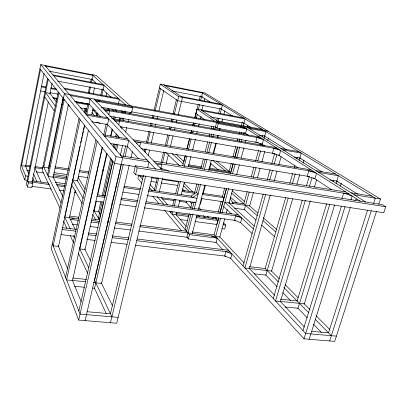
<?xml version="1.0" encoding="UTF-8"?>
<svg xmlns="http://www.w3.org/2000/svg" width="406" height="406" viewBox="0 0 406 406"><rect width="100%" height="100%" fill="white"/><g stroke="black" fill="none" stroke-linecap="round" stroke-linejoin="round"><path stroke-width="0.61" d="M130.24 105.717L96.161 75.465L40.757 64.615L20.3 168.363L24.741 179.909L27.177 180.254M40.519 69.497L21.533 165.658L30.008 166.922M44.092 73.405L25.624 166.267L25.299 165.481L28.643 173.626M24.741 179.909L25.553 175.854L21.066 164.476M47.598 78.485L26.415 184.248L27.466 186.983L31.835 187.597L32.673 183.451L31.79 181.289M48.258 79.322L27.765 181.472L49.547 184.583M27.466 186.983L28.303 182.827L27.238 180.132M32.12 182.091L48.319 101.921M49.953 93.842L52.09 83.276M58.215 91.954L42.178 170.307L59.946 208.029M58.992 92.944L43.782 167.155L48.527 167.866L63.057 97.536M47.563 174.971L64.402 93.542L268.153 131.209M64.219 99.571L48.289 176.473L66.381 179.122M53.206 177.194L68.452 104.195M79.063 118.41L51.247 248.787L78.683 320.08L116.715 323.242L152.143 176.94M80.109 119.74L53.15 245.848L58.53 246.472L84.717 125.043M84.149 112.086L84.945 108.382M88.259 92.933L89.584 86.757M90.513 82.433L91.309 78.728M84.976 112.782L85.899 108.468M89.213 93.055L90.538 86.889M91.467 82.575L92.999 75.43L45.538 66.148M85.656 114.116L87.914 103.626M64.818 216.373L65.351 213.901M65.62 212.668L66.548 208.349M66.812 207.116L72.278 181.792M72.537 180.589L73.065 178.122M73.283 177.112L73.537 175.94M73.73 175.037L74.262 172.57M74.531 171.337L79.982 146.043M80.647 142.958L81.18 140.491M81.449 139.258L81.982 136.786M82.245 135.553L83.174 131.234M83.443 130.001L84.509 125.068M86.767 114.578L90.091 99.165L70.263 95.506M93.182 93.893L94.522 87.696M69.451 217.606L75.369 190.378M77.389 181.096L88.412 130.356M91.771 114.883L93.116 108.696M96.252 115.872L96.927 112.802M100.82 95.004L102.165 88.863M97.283 116.258L97.958 113.172M101.744 95.902L104.048 85.417L53.612 75.739M65.574 277.364L95.907 139.781M105.981 96.694L106.793 93.004M97.196 141.42L66.584 279.927L72.496 280.521L102.21 147.368M103.718 134.929L106.199 123.8M108.696 114.852L109.59 110.838L105.606 111.107M102.444 147.424L79.784 248.929L85.037 249.533L106.707 153.24M105.068 135.665L108.772 119.07L86.843 115.192M113.497 119.186L114.116 116.415M115.365 110.874L115.644 109.64M110.599 135.959L112.127 129.169M96.354 201.168L94.136 211.018L98.597 211.612L100.84 201.726M97.739 195.007L107.032 153.757M110.914 136.523L112.579 129.133M114.796 119.283L115.213 117.435M116.598 111.28L116.877 110.046M118.354 103.977L119.405 99.308L64.884 89.117M102.104 196.169L110.787 157.863M113.167 147.363L114.01 143.658M115.553 136.863L116.253 133.772M119.334 120.181L119.897 117.71M121.155 112.147L121.435 110.914M118.75 124.596L119.572 120.978L115.461 121.358M98.348 218.215L102.129 201.579M103.388 196.037L111.787 159.076M114.309 147.987L115.147 144.287M116.684 137.512L117.248 135.051M120.607 120.262L121.166 117.801M122.424 112.254L122.703 111.026M103.403 202.031L99.333 219.895L93.517 209.963M104.662 196.489L112.797 160.771M115.319 149.682L116.583 144.14M118.126 137.365L118.405 136.132M120.369 127.514L120.648 126.281M122.049 120.12L122.47 118.273M123.734 112.731L124.155 110.884M78.84 311.006L112.919 161.375M116.486 150.778L117.892 144.622M121.541 128.611L121.962 126.763M123.368 120.607L123.931 118.146M125.053 113.218L125.474 111.371M78.683 320.08L116.009 156.68L40.757 64.615M120.272 155.478L122.546 145.592M125.667 132.001L126.662 127.677M128.078 121.501L128.504 119.648M129.783 114.091L130.209 112.234M131.458 106.798L132.691 107.889L131.574 112.736L101.155 107.209M85.118 320.613L122.698 157.751L44.934 65.437M94.628 280.328L121.369 164.491M123.216 156.483L125.632 146.008M123.272 164.334L95.836 282.875L101.591 283.459L129.194 165.267M125.129 156.31L127.418 146.429M130.92 157.878L132.356 151.722M139.694 146.602L140.679 142.42L136.335 143.064M135.376 165.775L133.772 172.586L135.563 174.732L383.756 212.744L385.7 206.755L382.198 204.609L135.376 165.775L137.187 167.871L385.7 206.755M135.563 174.732L137.187 167.871M138.583 175.458L137.883 178.412L141.917 183.248M144.292 151.428L144.876 148.961M146.49 142.176L149.124 131.072M150.443 125.52L151.032 123.054M152.199 118.121L152.788 115.654M154.107 110.102L160.274 84.133L204.746 92.923L380.468 199.026L378.793 204.228M145.241 152.62L146.119 148.931M147.581 142.78L150.215 131.706M151.682 125.555L152.118 123.713M153.438 118.176L154.021 115.715M155.194 110.792L160.461 88.65M143.521 175.311L110.437 313.767L87.123 311.732M148.22 155.665L149.54 150.139M151.154 143.384L153.798 132.336M155.265 126.195L155.853 123.739M157.031 118.826L157.614 116.37M158.939 110.843L163.78 90.584M110.468 322.724L145.688 175.915M147.601 167.937L149.032 161.969L116.009 156.68M154.214 190.744L157.361 177.838M161.106 162.476L163.659 152.032M165.303 145.272L167.856 134.828M169.353 128.682L169.804 126.839M171.149 121.313L171.753 118.851M172.951 113.939L176.397 99.805M160.949 168.191L161.964 164.039L157.426 164.993M155.61 190.81L158.756 177.935M162.501 162.608L165.054 152.184M166.699 145.439L169.251 135.015M170.596 129.494L171.2 127.042M172.545 121.526L173.144 119.07M174.347 114.167L178.63 96.638L160.274 84.133M159.391 191.348L162.567 178.412M166.201 163.628L168.323 155.006M170.439 146.378L173.012 135.909M174.529 129.747L174.981 127.9M176.346 122.358L176.95 119.892M178.163 114.964L182.482 97.384L163.877 84.844M170.885 212.759L171.19 211.531M172.733 205.4L174.275 199.27M175.666 193.748L178.747 181.487M182.715 165.704L185.222 155.737M186.922 148.992L189.541 138.568M190.932 133.051L191.546 130.595M192.936 125.078L193.55 122.627M194.784 117.72L196.951 109.112L243.433 117.907M183.872 161.441L185.258 155.929M186.953 149.195L189.572 138.781M190.957 133.269L191.571 130.823M192.962 125.312L193.423 123.475M194.809 117.963L198.199 104.489M199.275 100.201L200.351 95.917M198.346 109.61L199.585 104.687M200.671 100.383L202.528 92.999L164.978 85.585M172.768 211.805L172.154 214.251L188.617 216.51M174.159 206.294L175.859 199.554M177.244 194.048L180.487 181.188M184.192 166.49L186.816 156.082M188.511 149.347L191.135 138.933M192.677 132.813L193.144 130.976M194.53 125.464L195.149 123.013M196.382 118.116L197.311 114.441M201.812 110.265L203.056 105.352M204.142 101.058L204.766 98.602M176.179 214.804L176.803 212.343M178.361 206.197L179.919 200.051M181.32 194.515L184.436 182.223M188.288 167.028L190.982 156.401M192.54 150.25L195.347 139.187M196.748 133.65L197.214 131.808M198.615 126.276L199.239 123.815M200.488 118.897L201.112 116.436M186.329 201.219L186.06 202.279L191.17 207.745M185.136 229.552L189.242 213.627M190.663 208.116L192.241 201.99M194.296 194.027L196.981 183.613M200.767 168.916L203.294 159.116M205.192 151.768L207.715 141.968M209.141 136.457L209.77 134.005M211.191 128.494L211.82 126.043M186.557 231.227L190.987 214.089M192.414 208.582L194.149 201.848M196.524 192.667L198.737 184.101M202.695 168.8L205.223 159.005M206.964 152.275L209.653 141.872M211.074 136.36L211.709 133.914M212.972 129.017L213.607 126.57M216.621 121.024L217.418 117.958M218.524 113.67L219.798 108.767M192.911 213.957L186.887 237.195L188.333 238.931L216.119 242.443L217.261 238.205L211.516 235.957M194.175 209.065L200.513 184.603M204.477 169.312L207.014 159.528M208.755 152.798L211.45 142.399M212.876 136.898L213.51 134.452M214.779 129.555L216.606 122.5L218.281 123.642L246.736 128.88L245.508 133.442L217.078 128.276L215.413 127.108M218.215 121.272L219.007 118.217M220.118 113.939L222.407 105.103L178.63 96.638M188.333 238.931L189.45 234.632L169.794 211.475M217.078 128.276L218.281 123.642M192.246 233.47L197.047 215.058M198.488 209.532L204.883 184.984M208.725 170.251L211.282 160.431M213.043 153.681L215.759 143.247M217.2 137.72L217.839 135.269M219.118 130.356L219.6 128.514M200.407 204.345L202.01 198.209M203.279 193.327L205.35 185.395M209.806 168.317L211.074 163.435M213.622 153.676L216.327 143.308M217.915 137.208L218.392 135.376M219.829 129.884L220.143 128.666M221.894 121.957L222.691 118.907M223.965 114.025L224.757 110.975M212.734 218.859L213.18 217.19M216.702 217.804L216.378 219.022L196.56 216.291M218.169 212.318L221.108 201.346M222.412 196.468L224.691 187.937M229.096 171.479L231.217 163.557M233.008 156.853L235.784 146.49M237.251 141.009L237.901 138.568M239.205 133.691L239.697 131.864M241.326 125.769L242.306 122.115M218.504 218.068L216.789 224.467L195.037 221.529M219.986 212.556L226.426 188.541M230.38 173.793L233.125 163.567M234.764 157.442L237.556 147.033M239.2 140.907L239.692 139.07M241.169 133.559L241.499 132.336M243.143 126.21L245.097 118.922L202.518 110.884M336.401 336.127L305.667 333.483L214.104 234.805L218.687 217.723M219.996 212.84L226.538 188.44M230.466 173.798L233.085 164.039M234.886 157.33L237.667 146.957M239.139 141.471L239.794 139.03M241.265 133.538L241.595 132.315M215.672 236.495L220.59 218.21M222.067 212.724L228.624 188.343M232.557 173.712L235.181 163.958M236.82 157.863L239.768 146.891M241.083 142.014L241.737 139.578M243.214 134.092L243.539 132.874M247.071 126.936L247.564 125.104M224.777 218.677L219.813 237.028L139.74 226.685M226.264 213.17L227.258 209.501M228.913 203.386L232.714 189.313M236.683 174.631L239.332 164.846M241.154 158.117L243.965 147.713M245.452 142.212L245.95 140.375M223.518 222.869L225.746 225.107L224.665 229.096L221.884 228.725M247.173 191.627L243.813 203.822L232.247 202.122M251.202 176.991L253.892 167.231M255.572 161.131L258.597 150.154M259.942 145.277L260.444 143.445M262.291 136.736L262.631 135.518M249.238 191.982L244.366 209.618L234.592 208.207M253.268 177.402L255.953 167.678M257.8 160.994L260.652 150.667M261.992 145.805L262.499 143.983M264.007 138.512L265.92 131.6L249.157 128.509M253.334 192.611L249.634 205.949L224.863 202.32L253.435 228.893M257.374 178.061L260.068 168.363M261.921 161.695L264.783 151.387M267.813 140.476L268.488 138.05M243.016 265.96L263.23 194.068M267.341 179.447L270.081 169.698M271.792 163.608L274.532 153.859M265.712 194.281L244.914 268.011L271.584 271.091L292.645 198.874M269.665 180.264L272.411 170.515M274.304 163.811L276.882 154.671M249.411 268.533L270.269 194.981M274.238 181L276.993 171.276M278.892 164.587L281.135 156.686M278.501 282.063L265.174 268.544L285.753 197.362M289.798 183.37L292.614 173.636M294.375 167.551L294.903 165.729M296.837 159.035L297.365 157.208M288.184 198.189L265.874 275.121L254.237 273.806M292.421 183.583L295.243 173.849M299.126 160.466L301.257 153.118L283.058 149.9M296.893 184.304L299.724 174.595M303.084 163.065L303.972 160.03M273.248 298.547L302.252 200.219M306.55 185.654L309.235 176.549M305.393 200.143L275.532 301.003L280.384 301.496L310.336 200.904M309.529 186.171L312.047 177.661M314.488 186.968L316.655 179.696M297.141 300.983L326.708 203.599M333.321 181.822L333.686 180.614M329.809 204.137L299.552 303.429L304.287 303.906L334.635 204.878M336.082 183.553L336.823 181.132L338.036 181.33M340.37 186.161L341.299 183.142M341.948 198.432L343.583 193.119L352.139 196.012L350.845 200.163M302.977 330.58L341.375 206.263M376.479 211.43L334.711 341.385L304.013 338.827L345.054 206.512M309.194 339.259L350.368 207.329M367.466 210.384L328.51 332.813L311.838 331.357M329.662 340.964L371.307 210.638M373.616 203.411L375.286 198.194L201.28 92.238M354.727 200.285L356.874 199.031M74.202 218.215L70.294 219.326L78.429 220.372M99.871 100.967L96.024 101.14L132.691 107.889M118.141 317.36L80.053 314.087L52.323 243.752M74.384 286.276L84.463 287.265M92.649 288.072L94.537 288.26L95.801 282.804L93.278 282.551M285.017 306.997L297.989 308.271L299.486 303.358L280.318 301.425M72.466 280.45L85.712 281.784M72.669 278.019L86.453 279.424M280.47 299.217L297.075 300.912M249.314 266.696L265.174 268.544M61.083 234.622L74.877 236.292M86.798 239.433L94.974 240.418M111.33 242.387L127.058 244.28M135.239 245.26L225.873 256.161M88.447 234.769L95.968 235.693M112.274 237.688L128.58 239.687M136.736 240.687L230.182 252.131M62.544 227.67L76.272 229.375M62.184 229.512L75.998 231.217M88.183 232.973L96.993 234.059M112.086 235.922L129.072 238.012M137.248 239.022L228.451 250.263M114.233 227.964L130.529 230.035M138.679 231.07L187.582 237.287M72.425 224.285L77.429 224.919M89.934 226.497L98.064 227.527M78.865 218.819L64.686 216.987L70.355 228.979M91.248 220.417L99.577 221.493M107.108 222.468L108.361 222.63M115.263 223.523L131.58 225.629M90.949 221.98L99.089 223.026M189.45 234.632L217.261 238.205M69.878 216.068L78.657 217.205M91.827 218.92L99.977 219.976M107.504 220.955L108.757 221.118M115.654 222.016L131.955 224.132M140.111 225.193L187.141 231.303M192.155 231.953L214.104 234.805M222.965 224.726L225.746 225.107M180.127 219.514L187.582 220.519M176.128 213.48L189.13 215.271M196.078 217.535L217.849 220.519M95.902 201.168L103.423 202.208M111.569 203.335L112.822 203.507M119.714 204.462L136.01 206.715M144.155 207.842L235.658 220.494M97.247 194.819L105.393 195.966M121.054 198.179L137.969 200.569M146.114 201.721L238.21 214.733M31.901 186.308L51.186 189.029M59.271 190.165L64.249 190.871M74.202 192.271L76.069 192.535M96.998 196.306L105.154 197.453M120.836 199.661L137.142 201.949M145.297 203.096L240.017 216.413M57.023 185.649L64.493 186.719M28.303 182.827L32.673 183.451M55.353 182.36L65.381 183.806M122.825 192.089L139.05 194.428M147.165 195.601L195.849 202.619M162.045 198.828L174.453 200.615M179.416 201.325L186.861 202.396M32.191 180.843L48.507 183.182M56.667 184.349L65.457 185.613M201.031 198.514L222.889 201.716M115.761 186.349L117.014 186.532M123.886 187.536L140.131 189.917M148.251 191.104L196.981 198.24M25.553 175.854L27.984 176.204M26.725 170.444L29.227 170.809M36.114 171.829L43.625 172.936M53.638 174.418L66.787 176.356M53.699 175.874L66.802 177.803M124.084 186.222L140.994 188.709M148.505 189.815L191.718 196.164M25.761 165.181L30.125 165.836M35.114 166.582L42.6 167.703M35.017 167.673L42.539 168.794M182.005 190.287L195.073 192.236M202.538 193.347L222.452 196.316L223.965 197.707L202.092 194.459M182.086 191.485L194.591 193.342M53.947 172.631L67.005 174.57M78.196 176.234L88.143 177.711M48.598 165.856L49.852 166.049M54.866 166.805L68.644 168.886M79.292 170.5L89.315 172.012M151.113 181.406L156.726 182.258M161.091 182.918L177.935 185.461M54.896 168.089L68.589 170.15M79.17 171.743L88.508 173.149M139.679 175.996L143.227 176.539M151.342 177.777L157.584 178.731M161.958 179.401L178.813 181.979M135.563 166.668L114.487 163.359L39.94 68.766M155.518 163.009L348.942 193.977M354.265 194.829L380.468 199.026M188.465 164.775L201.604 166.902M209.11 168.114L229.131 171.357M188.587 165.836L200.97 167.835M209.024 169.135L230.694 172.626L216.611 161.162M121.064 155.818L147.205 160.02M153.641 161.055L345.79 191.972M351.088 192.825L371.982 196.184M110.686 143.617L127.372 146.383L128.763 140.375L104.626 136.304M140.867 148.657L309.103 176.539M329.997 179.965L336.741 181.081L338.376 175.722L318.735 172.408M134.762 141.425L313.838 171.616M103.281 134.706L127.256 138.761M133.209 139.811L311.189 169.931M316.061 170.723L335.595 174.027M95.928 122.424L100.14 123.16M91.736 121.764L107.554 124.52M120.445 126.768L275.182 153.737M294.375 157.081L300.953 158.228M85.752 113.893L107.544 117.76M112.924 118.714L276.268 147.693M280.845 148.505L298.953 151.712M114.182 120.029L278.455 149.083M109.539 116.197L258.556 142.76M104.459 109.914L261.53 138.304M61.27 104.464L62.509 104.682M68.076 105.687L69.933 106.017M80.454 107.91L87.265 109.133M92.832 110.133L95.308 110.579M74.795 101.5L89.031 104.093M131.371 111.802L216.87 127.377M259.099 135.066L264.676 136.081M52.816 97.618L57.129 98.404M62.062 99.303L63.295 99.526M75.003 101.657L87.95 104.017M53.49 98.546L57.21 99.221M62.164 100.125L63.407 100.348M76.414 102.713L88.183 104.849M103.322 108.732L259.546 137.04M40.605 90.949L45.573 91.863M49.918 92.664L57.992 94.151M41.422 86.843L45.771 87.655M50.745 88.579L56.338 89.619M217.621 121.059L262.159 129.311M94.994 100.069L244.925 127.728M64.072 88.153L118.298 98.308M210.668 116.933L243.965 123.15M41.463 86.148L45.792 86.95M50.74 87.874L56.312 88.914M57.693 81.114L103.099 89.736M52.927 74.922L103.109 84.57M221.387 109.052L177.645 100.678L159.38 87.894M181.213 96.526L220.971 104.23M49.633 71.263L92.126 79.49M172.073 90.919L202.756 96.922M240.672 126.941L246.736 128.88M243.854 132.909L245.508 133.442M160.258 167.937L168.855 171.043M201.422 96.582L211.029 102.581M220.636 108.58L232.374 115.913M243.585 122.911L250.522 127.245M264.397 135.909L286.271 149.565M299.613 157.898L322.08 171.926M336.523 180.944L357.919 194.307M247.345 127.362L365.628 202M243.133 126.586L360.193 201.143M244.564 132.828L248.269 135.249M260.718 143.384L264.666 145.967M278.374 154.93L297.994 167.749M313.559 177.929L331.849 189.881M201.046 109.889L219.281 122.176M196.951 109.112L214.952 121.374M195.865 113.431L204.558 119.516M212.551 160.284L225.239 170.728M210.075 162.968L218.332 169.901M232.202 190.784L244.549 201.528M249.299 205.659L257.851 213.094M263.073 217.641L276.846 229.618M231.643 193.129L257.262 215.647M262.956 220.656L275.765 231.912M230.537 197.225L237.14 203.142M244.219 209.486L256.019 220.057M261.682 225.127L274.426 236.546M92.177 74.684L125.53 104.844M232.349 202.777L233.186 203.538L230.202 198.61M229.035 202.929L254.212 226.076M175.813 154.092L184.025 161.639M172.078 153.595L183.167 163.917M91.766 79.155L96.369 83.453M102.809 89.467L111.092 97.196M223.701 206.639L231.496 214.023M240.205 222.28L252.121 233.577M165.577 152.341L179.361 165.455M111.878 108.975L114.086 111.168M184.116 183.334L192.967 192.211M271.335 270.843L279.353 278.892M285.149 284.702L298.075 297.674M303.866 303.485L310.108 309.748M315.904 315.558L329.718 329.423M107.717 108.407L109.498 110.209M183.319 185.476L189.003 191.241M214.799 217.418L218.321 221.001M283.83 287.473L308.697 312.711M315.36 319.471L331.347 335.696M182.426 188.998L184.603 191.241M265.625 274.867L277.029 286.636M282.733 292.523L290.625 300.673M297.644 307.915L307.296 317.873M313.432 324.211L321.329 332.362M198.904 207.639L201.071 209.892M207.141 216.19L208.877 217.986M93.974 99.013L162.243 170.002M111.655 117.973L112.508 118.867M190.008 201.706L191.723 203.507M203.284 215.657L205 217.454M219.524 236.723L244.199 262.981M248.959 268.051L274.497 295.233M280.125 301.222L304.368 327.023M89.102 98.11L155.589 168.957M197.991 215.033L199.696 216.855M215.926 242.235L223.092 250.091M230.258 257.947L304.013 338.827M88.899 103.946L100.378 116.608M107.184 124.114L119.511 137.71M127.164 146.155L138.649 158.812M92.791 109.742L96.887 114.294M91.792 112.452L94.293 115.294M150.073 184.486L154.595 189.739M161.177 197.382L167.759 205.025M175.986 214.581L186.268 226.523M85.509 110.27L86.701 111.66M139.045 175.245L142.816 179.685M149.352 187.394L152.214 190.764M157.122 196.545L163.664 204.254M152.803 196.306L158.847 203.558M164.491 210.333L181.426 230.644M56.363 102.002L50.045 93.38L45.604 92.563L55.297 106.22M102.54 169.845L103.2 170.764M44.721 96.953L54.328 110.945M78.094 177.437L85.199 189.277M98.435 211.338L99.729 213.495M84.783 193.154L77.465 180.741L72.654 180.041L83.154 198.382M92.69 214.525L95.821 219.981M71.649 184.71L82.362 203.903M83.022 231.151L83.529 232.146M48.39 167.602L48.953 168.723M52.907 176.595L62.783 196.276M69.177 217.043L75.298 229.583M84.758 248.964L90.599 260.931M95.887 271.761L96.44 272.903M101.17 282.591L112.579 305.962M43.107 165.765L61.047 202.853M73.593 235.825L74.399 237.535M79.256 247.802L88.691 267.767M94.598 280.257L111.883 316.822M63.437 220.965L66.878 228.411M70.319 235.861L73.496 242.732M78.272 253.055L87.584 273.208M94.502 288.179L106.21 313.513M34.683 167.622L41.138 182.121M33.607 173.971L36.844 181.507M32.688 177.691L34.114 181.081M58.149 245.544L67.518 268.381M72.324 280.094L81.21 301.76M225.848 251.598L224.635 256.013L230.709 258.444L231.933 254.019L225.848 251.598M235.647 215.799L234.409 220.321L240.596 222.65L241.844 218.113L235.647 215.799M257.089 137.502L255.785 142.267L262.215 144.363L263.535 139.583L257.089 137.502M273.832 148.266L272.436 153.26L279.257 155.503L280.673 150.494L273.832 148.266M308.839 170.774L307.23 176.229L314.894 178.802L316.523 173.326L308.839 170.774M196.605 192.348L191.196 196.088L192.683 197.61L198.118 193.845L196.605 192.348"/></g></svg>
